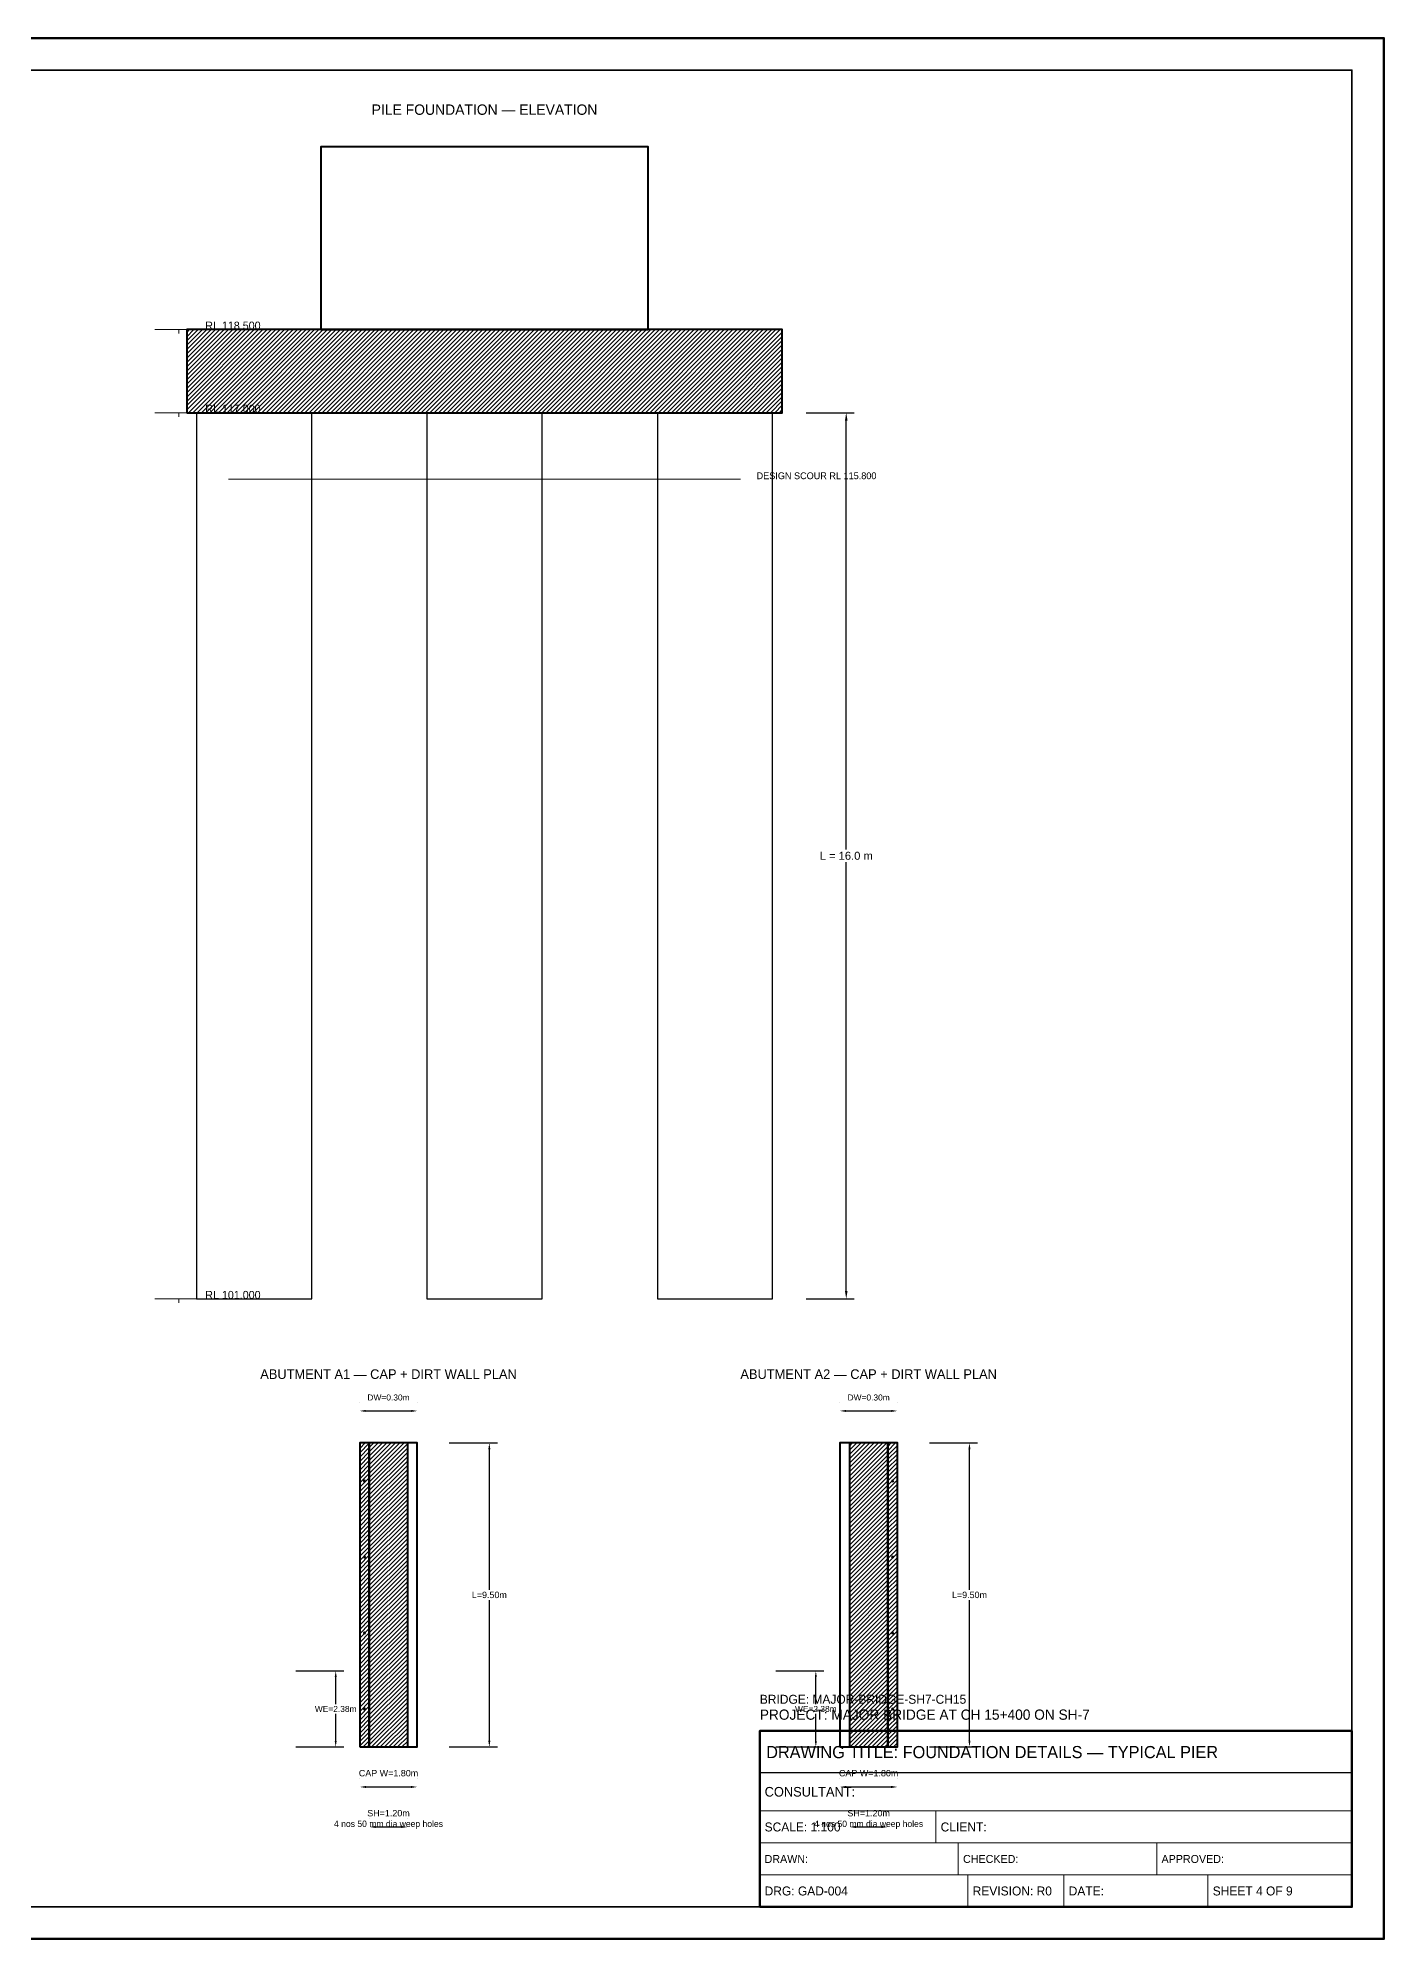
# Model space of a CAD drawing. Header units: metres. Extents: x 0 to 841, y 0 to 594.
# Drawn here: x 420 to 841, y 0 to 594 of the extents above; entities that cross this region are included whole.
import ezdxf
from ezdxf.enums import TextEntityAlignment as Align

# ---------------------------------------------------------------- set-up
doc = ezdxf.new("R2010")
doc.units = ezdxf.units.M
doc.linetypes.add('DASHED2', pattern=[0.25, 0.1875, -0.0625])
for name, color, linetype, lineweight in [('BORDER-INNER', 7, 'Continuous', 35), ('BORDER-OUTER', 7, 'Continuous', 70), ('CIVIL-SCOUR', 1, 'DASHED2', 18), ('DIM-LEVEL', 3, 'Continuous', 18), ('DIM-LINEAR', 3, 'Continuous', 18), ('FOUND-CAP', 2, 'Continuous', 35), ('FOUND-PILE', 4, 'Continuous', 35), ('STRUC-HATCHING', 8, 'Continuous', 18), ('SUB-ABUT', 3, 'Continuous', 35), ('SUB-DIRT-WALL', 3, 'Continuous', 35), ('SUB-PIER', 2, 'Continuous', 35), ('TEXT-HEADER', 7, 'Continuous', 25), ('TEXT-LEVEL', 5, 'Continuous', 18), ('TEXT-SPEC', 7, 'Continuous', 13), ('TEXT-TITLE', 7, 'Continuous', 25), ('TITLEBLK-BOX', 7, 'Continuous', 50), ('TITLEBLK-TEXT', 7, 'Continuous', 18)]:
    doc.layers.add(name, color=color, linetype=linetype, lineweight=lineweight)
doc.styles.add('BRIDGE_STD', font='Arial.ttf')
doc.dimstyles.new('pmb100', dxfattribs={"dimtxt": 2.5, "dimasz": 0.9375, "dimexe": 2.5, "dimexo": 2.5, "dimtad": 0, "dimtih": 1, "dimdec": 0, "dimtxsty": 'BRIDGE_STD', "dimcen": 2.5, "dimazin": 3, "dimtfac": 1, "dimtmove": 0, "dimatfit": 3})

msp = doc.modelspace()

# ---------------------------------------------------------------- hatches: boundary and pattern name
at = {"layer": 'STRUC-HATCHING'}
h = msp.add_hatch(dxfattribs=at)
h.set_pattern_fill('ANSI31', scale=0.3)
h.paths.add_polyline_path([(467, 476.92), (653, 476.92), (653, 502.88), (467, 502.88)])
h = msp.add_hatch(dxfattribs=at)
h.set_pattern_fill('ANSI31', scale=0.3)
h.paths.add_polyline_path([(521, 60), (524, 60), (524, 155), (521, 155)])
h = msp.add_hatch(dxfattribs=at)
h.set_pattern_fill('ANSI31', scale=0.3)
h.paths.add_polyline_path([(524, 60), (536, 60), (536, 155), (524, 155)])
h = msp.add_hatch(dxfattribs=at)
h.set_pattern_fill('ANSI31', scale=0.3)
h.paths.add_polyline_path([(674, 60), (686, 60), (686, 155), (674, 155)])
h = msp.add_hatch(dxfattribs=at)
h.set_pattern_fill('ANSI31', scale=0.3)
h.paths.add_polyline_path([(686, 60), (689, 60), (689, 155), (686, 155)])

# ---------------------------------------------------------------- linework, layer by layer
at = {"layer": 'BORDER-INNER'}
msp.add_lwpolyline([(10, 10), (831, 10), (831, 584), (10, 584), (10, 10)], dxfattribs=at)
at = {"layer": 'BORDER-OUTER'}
msp.add_lwpolyline([(0, 0), (841, 0), (841, 594), (0, 594), (0, 0)], dxfattribs=at)
at = {"layer": 'CIVIL-SCOUR', "color": 1}
msp.add_line((480, 456.15), (640, 456.15), dxfattribs=at)
at = {"layer": 'DIM-LEVEL'}
for p, q in [((457, 502.88), (472, 502.88)), ((464.5, 502.88), (464.5, 501.63)), ((457, 476.92), (472, 476.92)), ((464.5, 476.92), (464.5, 475.67)), ((457, 200), (472, 200)), ((464.5, 200), (464.5, 198.75))]:
    msp.add_line(p, q, dxfattribs=at)
at = {"layer": 'FOUND-CAP', "lineweight": 40}
msp.add_lwpolyline([(467, 476.92), (653, 476.92), (653, 502.88), (467, 502.88), (467, 476.92)], dxfattribs=at)
at = {"layer": 'FOUND-PILE', "lineweight": 30}
for points in [[(470, 200), (506, 200), (506, 476.92), (470, 476.92), (470, 200)], [(470, 200), (506, 200), (506, 476.92), (470, 476.92), (470, 200)], [(542, 200), (578, 200), (578, 476.92), (542, 476.92), (542, 200)], [(542, 200), (578, 200), (578, 476.92), (542, 476.92), (542, 200)], [(614, 200), (650, 200), (650, 476.92), (614, 476.92), (614, 200)], [(614, 200), (650, 200), (650, 476.92), (614, 476.92), (614, 200)]]:
    msp.add_lwpolyline(points, dxfattribs=at)
at = {"layer": 'SUB-ABUT', "lineweight": 40}
for points in [[(521, 60), (539, 60), (539, 155), (521, 155), (521, 60)], [(524, 60), (536, 60), (536, 155), (524, 155), (524, 60)], [(671, 60), (689, 60), (689, 155), (671, 155), (671, 60)], [(674, 60), (686, 60), (686, 155), (674, 155), (674, 60)]]:
    msp.add_lwpolyline(points, dxfattribs=at)
at = {"layer": 'SUB-DIRT-WALL', "lineweight": 40}
for points in [[(521, 60), (524, 60), (524, 155), (521, 155), (521, 60)], [(686, 60), (689, 60), (689, 155), (686, 155), (686, 60)]]:
    msp.add_lwpolyline(points, dxfattribs=at)
at = {"layer": 'SUB-DIRT-WALL', "color": 4}
for centre in [(522.5, 143.12), (687.5, 143.12), (522.5, 119.38), (687.5, 119.38), (522.5, 95.62), (687.5, 95.62), (522.5, 71.88), (687.5, 71.88)]:
    msp.add_circle(centre, 0.25, dxfattribs=at)
at = {"layer": 'SUB-PIER', "lineweight": 40}
msp.add_lwpolyline([(508.85, 502.88), (611.15, 502.88), (611.15, 560), (508.85, 560), (508.85, 502.88)], dxfattribs=at)
at = {"layer": 'TITLEBLK-BOX', "lineweight": 50}
msp.add_lwpolyline([(646, 10), (831, 10), (831, 65), (646, 65), (646, 10)], dxfattribs=at)
at = {"layer": 'TITLEBLK-BOX', "lineweight": 30}
msp.add_lwpolyline([(646, 52), (831, 52), (831, 65), (646, 65), (646, 52)], dxfattribs=at)
at = {"layer": 'TITLEBLK-BOX', "lineweight": 18}
for points in [[(646, 40), (831, 40), (831, 52), (646, 52), (646, 40)], [(646, 30), (701, 30), (701, 40), (646, 40), (646, 30)], [(701, 30), (831, 30), (831, 40), (701, 40), (701, 30)], [(646, 20), (708, 20), (708, 30), (646, 30), (646, 20)], [(708, 20), (770, 20), (770, 30), (708, 30), (708, 20)], [(770, 20), (831, 20), (831, 30), (770, 30), (770, 20)], [(646, 10), (711, 10), (711, 20), (646, 20), (646, 10)], [(711, 10), (741, 10), (741, 20), (711, 20), (711, 10)], [(741, 10), (786, 10), (786, 20), (741, 20), (741, 10)], [(786, 10), (831, 10), (831, 20), (786, 20), (786, 10)]]:
    msp.add_lwpolyline(points, dxfattribs=at)

# ---------------------------------------------------------------- texts
at = {"layer": 'CIVIL-SCOUR', "color": 1}
msp.add_text('DESIGN SCOUR RL 115.800', height=2.125, dxfattribs=at).set_placement((645, 456.15))
at = {"layer": 'TEXT-HEADER'}
for s, height, p in [('PILE FOUNDATION — ELEVATION', 3.25, (560, 570)), ('ABUTMENT A1 — CAP + DIRT WALL PLAN', 3, (530, 175)), ('ABUTMENT A2 — CAP + DIRT WALL PLAN', 3, (680, 175))]:
    msp.add_text(s, height=height, dxfattribs=at).set_placement(p, align=Align.CENTER)
at = {"layer": 'TEXT-LEVEL'}
for s, p in [('RL 118.500', (472.75, 502.88)), ('RL 117.000', (472.75, 476.92)), ('RL 101.000', (472.75, 200))]:
    msp.add_text(s, height=2.5, dxfattribs=at).set_placement(p)
at = {"layer": 'TEXT-SPEC'}
for p in [(530, 35), (680, 35)]:
    msp.add_text('4 nos 50 mm dia weep holes', height=2, dxfattribs=at).set_placement(p, align=Align.CENTER)
at = {"layer": 'TEXT-TITLE'}
for s, height, p in [('PROJECT: MAJOR BRIDGE AT CH 15+400 ON SH-7', 3.2, (646, 68.5)), ('DRAWING TITLE: FOUNDATION DETAILS — TYPICAL PIER', 3.8, (648, 56.5))]:
    msp.add_text(s, height=height, dxfattribs=at).set_placement(p)
at = {"layer": 'TITLEBLK-TEXT'}
for s, height, p in [('BRIDGE: MAJOR-BRIDGE-SH7-CH15', 2.8, (646, 73.5)), ('CONSULTANT: ', 3, (647.5, 44.5)), ('SCALE: 1:100', 2.8, (647.5, 33.6)), ('CLIENT: ', 2.8, (702.5, 33.6)), ('DRAWN: ', 2.5, (647.5, 23.75)), ('CHECKED: ', 2.5, (709.5, 23.75)), ('APPROVED: ', 2.5, (771.5, 23.75)), ('DRG: GAD-004', 2.8, (647.5, 13.6)), ('REVISION: R0', 2.8, (712.5, 13.6)), ('DATE: ', 2.8, (742.5, 13.6)), ('SHEET 4 OF 9', 2.8, (787.5, 13.6))]:
    msp.add_text(s, height=height, dxfattribs=at).set_placement(p)

# ---------------------------------------------------------------- dimensions: what is measured, and where the dimension line sits
at = {"layer": 'DIM-LINEAR'}
for base, p1, p2, text, override in [((673, 200), (658, 200), (658, 476.92), 'L = 16.0 m', {"dimtxt": 2.5, "dimasz": 2.5, "dimgap": 1, "dimclrt": 3}), ((561.5, 60), (546.5, 60), (546.5, 155), 'L=9.50m', {"dimtxt": 2, "dimasz": 2, "dimgap": 0.8, "dimclrt": 3}), ((711.5, 60), (696.5, 60), (696.5, 155), 'L=9.50m', {"dimtxt": 2, "dimasz": 2, "dimgap": 0.8, "dimclrt": 3}), ((513.5, 60), (498.5, 60), (498.5, 83.75), 'WE=2.38m', {"dimtxt": 1.875, "dimasz": 1.875, "dimgap": 0.75, "dimclrt": 3}), ((663.5, 60), (648.5, 60), (648.5, 83.75), 'WE=2.38m', {"dimtxt": 1.875, "dimasz": 1.875, "dimgap": 0.75, "dimclrt": 3})]:
    msp.add_linear_dim(base=base, p1=p1, p2=p2, angle=90, text=text, dimstyle='pmb100', override=override, dxfattribs=at).render()
for base, p1, p2, text, override in [((521, 165), (521, 165), (539, 165), 'DW=0.30m', {"dimtxt": 1.875, "dimasz": 1.875, "dimgap": 0.75, "dimclrt": 3}), ((671, 165), (671, 165), (689, 165), 'DW=0.30m', {"dimtxt": 1.875, "dimasz": 1.875, "dimgap": 0.75, "dimclrt": 3}), ((521, 47.5), (521, 47.5), (539, 47.5), 'CAP W=1.80m', {"dimtxt": 2, "dimasz": 2, "dimgap": 0.8, "dimclrt": 3}), ((671, 47.5), (671, 47.5), (689, 47.5), 'CAP W=1.80m', {"dimtxt": 2, "dimasz": 2, "dimgap": 0.8, "dimclrt": 3}), ((524, 35), (524, 35), (536, 35), 'SH=1.20m', {"dimtxt": 2, "dimasz": 2, "dimgap": 0.8, "dimclrt": 3}), ((674, 35), (674, 35), (686, 35), 'SH=1.20m', {"dimtxt": 2, "dimasz": 2, "dimgap": 0.8, "dimclrt": 3})]:
    msp.add_linear_dim(base=base, p1=p1, p2=p2, text=text, dimstyle='pmb100', override=override, dxfattribs=at).render()

doc.saveas('drawing.dxf')
